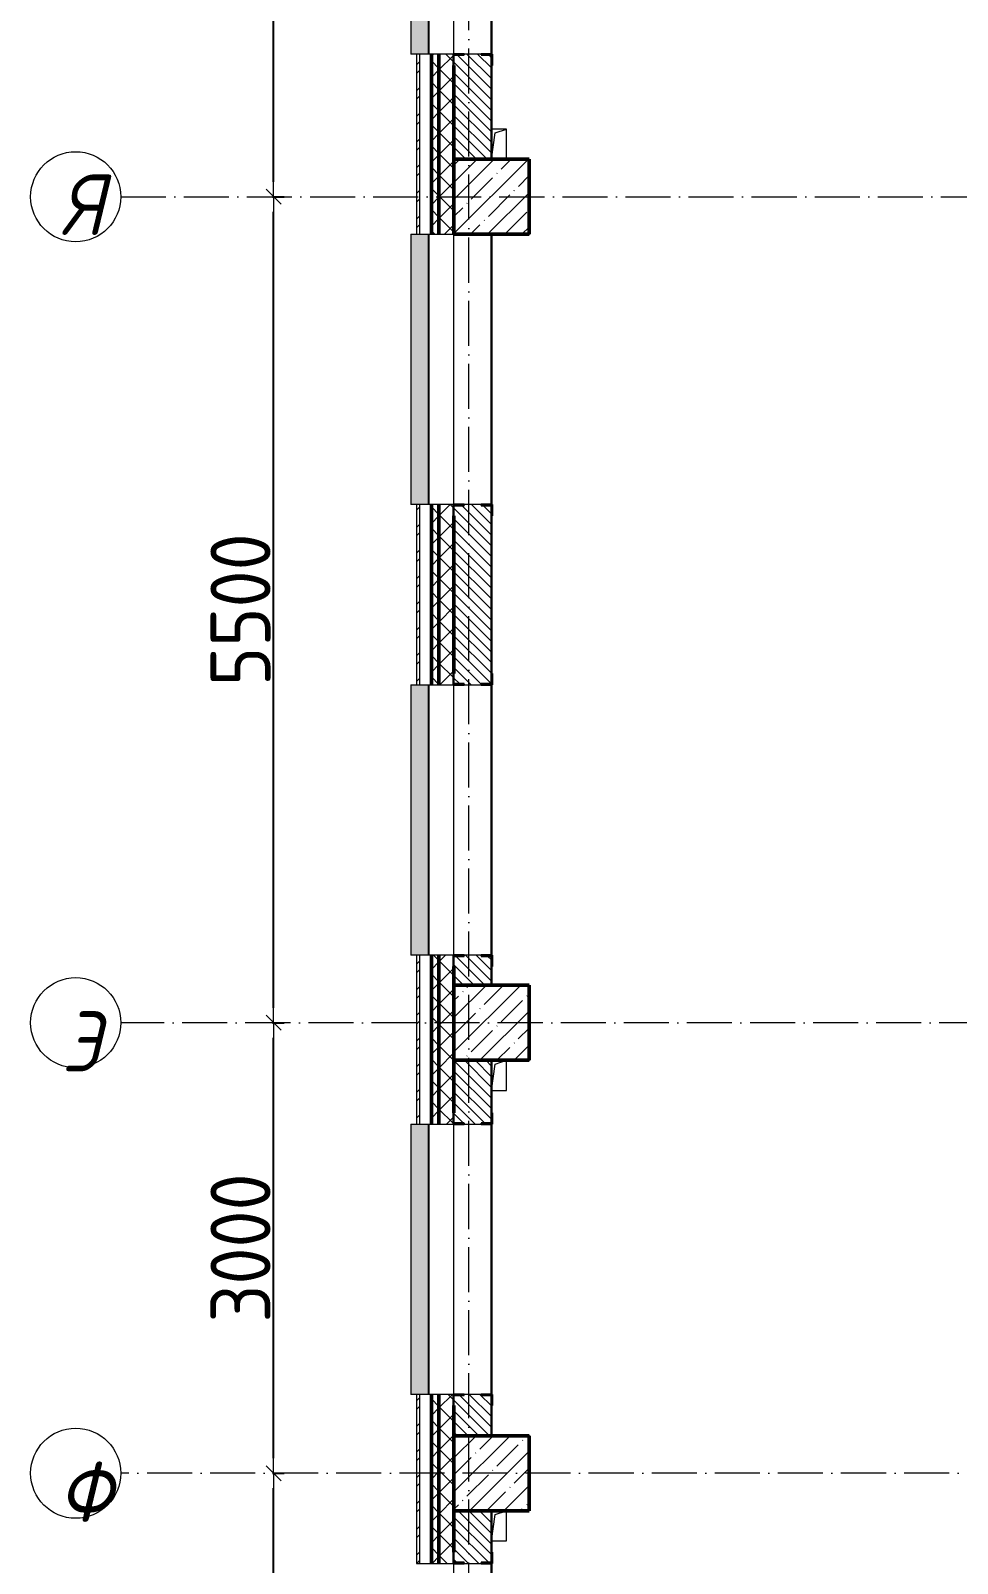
# Model space of a CAD drawing. Header units: millimetres. Extents: x -213536 to 1564669, y -45299 to 942238.
# Drawn here: x 544453 to 550623, y 321162 to 331368 of the extents above; entities that cross this region are included whole.
import ezdxf

# ---------------------------------------------------------------- set-up
doc = ezdxf.new("R2010")
doc.units = ezdxf.units.MM
doc.linetypes.add('50_200_ШТРИХ_1Т_ш5_п1_п1_', pattern=[700, 500, -100, 0, -100])
for name, color, linetype, lineweight in [('3) ЖБ 4м', 3, 'Continuous', 30), ('3.1) ЖБ окна 1.2 м', 102, 'Continuous', 30), ('A-____-____-DIMS', 7, 'Continuous', 9), ('A-GENM-____-MCUT', 7, 'Continuous', 25), ('A-GENM-____-OTLN', 7, 'Continuous', 9), ('A-GENM-____-OTLN-1', 7, 'Continuous', 25), ('A-GLAZ-____-OTLN', 7, 'Continuous', 9), ('A-WALL-____-MCUT-2', 7, 'Continuous', 50), ('A-WALL-____-MCUT-3', 7, 'Continuous', 9), ('A-WALL-____-OTLN', 7, 'Continuous', 9), ('A-WALL-____-PATT-1', 7, 'Continuous', 9), ('A-WALL-FNSH-MCUT-1', 7, 'Continuous', 9), ('S-COLS-____-MCUT', 7, 'Continuous', 50), ('S-COLS-____-OTLN', 7, 'Continuous', 9), ('S-GRID-____-IDEN', 7, 'Continuous', 9), ('S-GRID-____-OTLN-1', 7, '50_200_ШТРИХ_1Т_ш5_п1_п1_', 9)]:
    doc.layers.add(name, color=color, linetype=linetype, lineweight=lineweight)
doc.layers.add('A-GLAZ-____-OTLN-1', color=7, linetype='Continuous', lineweight=9, true_color=0xc0c0c0)
doc.styles.add('ISOCPEUR_I', font='isocpeui.ttf', dxfattribs={"width": 0.9, "height": 2.5})
doc.styles.add('СПДС', font='isocpeur.ttf', dxfattribs={"width": 0.9})
doc.dimstyles.new('Размера А3', dxfattribs={"dimtxt": 200, "dimasz": 100, "dimexe": 70, "dimexo": 100, "dimgap": 20, "dimtad": 1, "dimdec": 0, "dimrnd": 10, "dimzin": 0, "dimdsep": 46, "dimtxsty": 'СПДС', "dimblk": 'ARROWHEAD_6', "dimcen": 1, "dimclrd": 256, "dimclre": 256, "dimclrt": 256, "dimazin": 0, "dimtfac": 1, "dimtdec": 0, "dimtmove": 2, "dimatfit": 3, "dimfxl": 1, "dimtolj": 1, "dimtzin": 0, "dimarcsym": 0})
pattern_1 = [(135, (549721.475, 286281.11), (-35.35534, -35.35534), [])]
pattern_2 = [(45, (549721.47, 286281.11), (-70.71068, 70.71068), []), (135, (549721.47, 286281.11), (-70.71068, -70.71068), [])]

# ---------------------------------------------------------------- blocks, each defined once
blk = doc.blocks.new('BSC_Колонна _Прямоугольная - 500х500-V53-АР1_План отверстий 3 этажа в осях 1-64_А-ГГ')
at = {"layer": 'S-COLS-____-OTLN'}
h = blk.add_hatch(dxfattribs=at)
h.set_pattern_fill('FP_90', color=256, style=0, pattern_type=2)
h.set_pattern_definition([(45, (2200, -35481.04), (-114.04925, 114.04925), []), (45, (2314.05, -35481.04), (-114.04925, 114.04925), [201.613, -40.323, 3.353, -36.97])])
h.paths.add_polyline_path([(-250, -250), (250, -250), (250, 250), (-250, 250)], flags=0)
at = {"layer": 'S-COLS-____-MCUT'}
for p, q in [((250, 250), (-250, 250)), ((-250, 250), (-250, -250)), ((250, -250), (250, 250)), ((-250, -250), (250, -250))]:
    blk.add_line(p, q, dxfattribs=at)
blk = doc.blocks.new('BSC_Колонна _Прямоугольная - 500х500-V55-АР1_План отверстий 3 этажа в осях 1-64_А-ГГ')
at = {"layer": 'S-COLS-____-OTLN'}
h = blk.add_hatch(dxfattribs=at)
h.set_pattern_fill('FP_92', color=256, style=0, pattern_type=2)
h.set_pattern_definition([(45, (2200, -43981.04), (-114.04925, 114.04925), []), (45, (2314.05, -43981.04), (-114.04925, 114.04925), [201.613, -40.323, 3.353, -36.97])])
h.paths.add_polyline_path([(-250, -250), (250, -250), (250, 250), (-250, 250), (-250, -245)], flags=0)
at = {"layer": 'S-COLS-____-MCUT'}
for p, q in [((250, 250), (-250, 250)), ((-250, 250), (-250, -250)), ((250, -250), (250, 250)), ((-250, -250), (250, -250))]:
    blk.add_line(p, q, dxfattribs=at)
blk = doc.blocks.new('BSC_Колонна _Прямоугольная - 500х500-V120-АР1_План отверстий 3 этажа в осях 1-64_А-ГГ')
at = {"layer": 'S-COLS-____-OTLN'}
h = blk.add_hatch(dxfattribs=at)
h.set_pattern_fill('FP_143', color=256, style=0, pattern_type=2)
h.set_pattern_definition([(45, (2200, -38481.04), (-114.04925, 114.04925), []), (45, (2314.05, -38481.04), (-114.04925, 114.04925), [201.613, -40.323, 3.353, -36.97])])
h.paths.add_polyline_path([(-250, -250), (250, -250), (250, 250), (-250, 250), (-250, 94)], flags=0)
at = {"layer": 'S-COLS-____-MCUT'}
for p, q in [((250, 250), (-250, 250)), ((-250, 250), (-250, -250)), ((250, -250), (250, 250)), ((-250, -250), (250, -250))]:
    blk.add_line(p, q, dxfattribs=at)
blk = doc.blocks.new('Фахверк_СКБ_Уголок - 250_2700-27497298-АР1_План отверстий 3 этажа в осях 1-64_А-ГГ')
at = {"layer": 'A-GENM-____-MCUT'}
for p, q in [((200, 181), (125, 181)), ((125, 181), (125, 106)), ((125, 106), (131, 106)), ((131, 106), (131, 175)), ((131, 175), (200, 175)), ((200, 175), (200, 181)), ((131, -6), (125, -6)), ((125, -6), (125, -81)), ((125, -81), (200, -81)), ((131, -75), (131, -6)), ((200, -75), (131, -75)), ((200, -81), (200, -75))]:
    blk.add_line(p, q, dxfattribs=at)
blk = doc.blocks.new('AR_Отверстие прямоугольное _в плите_ - AR_Отверстие прямоугольное _в плите_-30510733-АР1_План отверстий 3 этажа в осях 1-64_А-ГГ')
at = {"layer": 'A-GENM-____-OTLN'}
for p, q in [((50, 100), (-50, 100)), ((-50, -100), (-25, 75)), ((-25, 75), (50, 100)), ((50, -100), (50, 100)), ((-50, -100), (50, -100))]:
    blk.add_line(p, q, dxfattribs=at)
blk = doc.blocks.new('AR_Отверстие прямоугольное _в плите_ - AR_Отверстие прямоугольное _в плите_-V174-АР1_План отверстий 3 этажа в осях 1-64_А-ГГ')
at = {"layer": 'A-GENM-____-OTLN'}
for p, q in [((-50, -100), (-25, 75)), ((-25, 75), (50, 100)), ((50, -100), (50, 100)), ((-50, -100), (50, -100))]:
    blk.add_line(p, q, dxfattribs=at)
blk = doc.blocks.new('AR_Отверстие прямоугольное _в плите_ - AR_Отверстие прямоугольное _в плите_-V185-АР1_План отверстий 3 этажа в осях 1-64_А-ГГ')
at = {"layer": 'A-GENM-____-OTLN'}
for p, q in [((50, 100), (-50, 100)), ((-50, -100), (-25, 75)), ((-25, 75), (50, 100)), ((50, -100), (50, 100))]:
    blk.add_line(p, q, dxfattribs=at)
blk = doc.blocks.new('Отлив_СКБ - Отлив витража_120_НВФ-V216-АР1_План отверстий 3 этажа в осях 1-64_А-ГГ')
at = {"layer": 'A-GLAZ-____-OTLN-1'}
for points in [[(0, 2), (1800, 2), (1800, 120), (0, 120), (0, 63)], [(0, 0), (1800, 0), (1800, 2), (0, 2)]]:
    blk.add_hatch(color=256, dxfattribs=at).paths.add_polyline_path(points, flags=0)
at = {"layer": 'A-GLAZ-____-OTLN'}
for p, q in [((0, 83), (0, 120)), ((1800, 120), (0, 120)), ((1800, 120), (1800, 83)), ((0, 2), (1800, 2)), ((1800, 0), (0, 0))]:
    blk.add_line(p, q, dxfattribs=at)
blk = doc.blocks.new('Ось сетки - Круг_Ø6_00__ISO-2_5_0_9K_-25732049-АР1_План отверстий 3 этажа в осях 1-64_А-ГГ')
at = {"layer": 'S-GRID-____-IDEN'}
blk.add_circle((0, 0), 3, dxfattribs=at)
blk = doc.blocks.new('ARROWHEAD_6')
at = {"color": 0, "linetype": 'Continuous'}
for p, q in [((0, 0), (-1, 0)), ((-0.5, -0.5), (0.5, 0.5))]:
    blk.add_line(p, q, dxfattribs=at)
blk = doc.blocks.new('*D5455')
at = {"layer": 'A-____-____-DIMS', "lineweight": -2, "transparency": 16777216}
for p, q in [((546064, 321762), (546140, 321762)), ((546070, 318862), (546070, 321662)), ((546064, 318762), (546140, 318762))]:
    blk.add_line(p, q, dxfattribs=at)
at = {"layer": 'Defpoints', "color": 0, "lineweight": 50, "transparency": 16777216}
for p in [(545964, 321762), (546070, 321762), (545964, 318762)]:
    blk.add_point(p, dxfattribs=at)
at = {"layer": 'A-____-____-DIMS', "lineweight": -2, "transparency": 16777216, "xscale": 100, "yscale": 100, "zscale": 100}
for p, rotation in [((546070, 321762), 90), ((546070, 318762), 270)]:
    blk.add_blockref('ARROWHEAD_6', p, dxfattribs=dict(at, rotation=rotation))
at = {"layer": 'A-____-____-DIMS', "transparency": 16777216, "insert": (545850, 320262), "char_height": 400, "attachment_point": 5, "rotation": 90, "style": 'СПДС'}
blk.add_mtext('\\A1;3000', dxfattribs=at)
blk = doc.blocks.new('*D5456')
at = {"layer": 'A-____-____-DIMS', "lineweight": -2, "transparency": 16777216}
for p, q in [((546064, 324762), (546140, 324762)), ((546070, 321862), (546070, 324662)), ((546064, 321762), (546140, 321762))]:
    blk.add_line(p, q, dxfattribs=at)
at = {"layer": 'Defpoints', "color": 0, "lineweight": 50, "transparency": 16777216}
for p in [(545964, 324762), (546070, 324762), (545964, 321762)]:
    blk.add_point(p, dxfattribs=at)
at = {"layer": 'A-____-____-DIMS', "lineweight": -2, "transparency": 16777216, "xscale": 100, "yscale": 100, "zscale": 100}
for p, rotation in [((546070, 324762), 90), ((546070, 321762), 270)]:
    blk.add_blockref('ARROWHEAD_6', p, dxfattribs=dict(at, rotation=rotation))
at = {"layer": 'A-____-____-DIMS', "transparency": 16777216, "insert": (545850, 323262), "char_height": 400, "attachment_point": 5, "rotation": 90, "style": 'СПДС'}
blk.add_mtext('\\A1;3000', dxfattribs=at)
blk = doc.blocks.new('*D5457')
at = {"layer": 'A-____-____-DIMS', "lineweight": -2, "transparency": 16777216}
for p, q in [((546064, 330262), (546140, 330262)), ((546070, 324862), (546070, 330162)), ((546064, 324762), (546140, 324762))]:
    blk.add_line(p, q, dxfattribs=at)
at = {"layer": 'Defpoints', "color": 0, "lineweight": 50, "transparency": 16777216}
for p in [(545964, 330262), (546070, 330262), (545964, 324762)]:
    blk.add_point(p, dxfattribs=at)
at = {"layer": 'A-____-____-DIMS', "lineweight": -2, "transparency": 16777216, "xscale": 100, "yscale": 100, "zscale": 100}
for p, rotation in [((546070, 330262), 90), ((546070, 324762), 270)]:
    blk.add_blockref('ARROWHEAD_6', p, dxfattribs=dict(at, rotation=rotation))
at = {"layer": 'A-____-____-DIMS', "transparency": 16777216, "insert": (545850, 327512), "char_height": 400, "attachment_point": 5, "rotation": 90, "style": 'СПДС'}
blk.add_mtext('\\A1;5500', dxfattribs=at)
blk = doc.blocks.new('*D5458')
at = {"layer": 'A-____-____-DIMS', "lineweight": -2, "transparency": 16777216}
for p, q in [((546064, 333912), (546140, 333912)), ((546070, 330362), (546070, 333812)), ((546064, 330262), (546140, 330262))]:
    blk.add_line(p, q, dxfattribs=at)
at = {"layer": 'Defpoints', "color": 0, "lineweight": 50, "transparency": 16777216}
for p in [(545964, 333912), (546070, 333912), (545964, 330262)]:
    blk.add_point(p, dxfattribs=at)
at = {"layer": 'A-____-____-DIMS', "lineweight": -2, "transparency": 16777216, "xscale": 100, "yscale": 100, "zscale": 100}
for p, rotation in [((546070, 333912), 90), ((546070, 330262), 270)]:
    blk.add_blockref('ARROWHEAD_6', p, dxfattribs=dict(at, rotation=rotation))
at = {"layer": 'A-____-____-DIMS', "transparency": 16777216, "insert": (545850, 332087), "char_height": 400, "attachment_point": 5, "rotation": 90, "style": 'СПДС'}
blk.add_mtext('\\A1;3650', dxfattribs=at)

msp = doc.modelspace()

# ---------------------------------------------------------------- hatches: boundary and pattern name
at = {"layer": 'A-WALL-____-PATT-1'}
h = msp.add_hatch(dxfattribs=at)
h.set_pattern_fill('FP_3', color=256, style=0, pattern_type=2)
h.set_pattern_definition([(45, (549721.47, 286281.11), (-85.5366, 85.5366), []), (45, (549778.5, 286281.11), (-85.5366, 85.5366), [])])
h.paths.add_polyline_path([(547041.5, 318342.2), (547041.5, 319362.2), (547021.5, 319362.2), (547021.5, 318342.2)], flags=0)
h.paths.add_polyline_path([(547021.5, 321162.2), (547041.5, 321162.2), (547041.5, 322287.2), (547021.5, 322287.2), (547021.5, 321416.4)], flags=0)
h.paths.add_polyline_path([(547041.5, 324087.2), (547041.5, 325212.2), (547021.5, 325212.2), (547021.5, 324087.2)], flags=0)
h.paths.add_polyline_path([(547041.5, 327012.2), (547041.5, 328212.2), (547021.5, 328212.2), (547021.5, 327012.2)], flags=0)
h.paths.add_polyline_path([(547041.5, 330012.2), (547041.5, 331212.2), (547021.5, 331212.2), (547021.5, 330012.2)], flags=0)
h.paths.add_polyline_path([(547041.5, 333012.2), (547041.5, 334262.2), (547021.5, 334262.2), (547021.5, 333012.2)], flags=0)
h = msp.add_hatch(dxfattribs=at)
h.set_pattern_fill('FP_1', color=256, style=0, pattern_type=2)
h.set_pattern_definition(pattern_2)
h.paths.add_polyline_path([(547171.5, 318512.2), (547171.5, 319362.2), (547121.5, 319362.2), (547121.5, 318512.2)], flags=0)
h.paths.add_polyline_path([(547121.5, 321162.2), (547171.5, 321162.2), (547171.5, 322287.2), (547121.5, 322287.2), (547121.5, 321416.4)], flags=0)
h.paths.add_polyline_path([(547171.5, 324087.2), (547171.5, 325212.2), (547121.5, 325212.2), (547121.5, 324087.2)], flags=0)
h.paths.add_polyline_path([(547121.5, 327012.2), (547171.5, 327012.2), (547171.5, 328212.2), (547121.5, 328212.2)], flags=0)
h.paths.add_polyline_path([(547171.5, 330012.2), (547171.5, 331212.2), (547121.5, 331212.2), (547121.5, 330012.2)], flags=0)
h.paths.add_polyline_path([(547171.5, 333012.2), (547171.5, 334162.2), (547121.5, 334162.2), (547121.5, 333012.2)], flags=0)
h = msp.add_hatch(dxfattribs=at)
h.set_pattern_fill('FP_1', color=256, style=0, pattern_type=2)
h.set_pattern_definition(pattern_2)
h.paths.add_polyline_path([(547271.5, 318512.2), (547271.5, 319287.2), (547265.5, 319287.2), (547265.5, 319362.2), (547171.5, 319362.2), (547171.5, 318512.2)], flags=0)
h.paths.add_polyline_path([(547171.5, 321162.2), (547265.5, 321162.2), (547265.5, 321237.2), (547271.5, 321237.2), (547271.5, 322212.2), (547265.5, 322212.2), (547265.5, 322287.2), (547171.5, 322287.2), (547171.5, 321416.4)], flags=0)
h.paths.add_polyline_path([(547171.5, 324087.2), (547265.5, 324087.2), (547265.5, 324162.2), (547271.5, 324162.2), (547271.5, 325137.2), (547265.5, 325137.2), (547265.5, 325212.2), (547171.5, 325212.2), (547171.5, 324093.2)], flags=0)
h.paths.add_polyline_path([(547171.5, 327012.2), (547265.5, 327012.2), (547265.5, 327087.2), (547271.5, 327087.2), (547271.5, 328137.2), (547265.5, 328137.2), (547265.5, 328212.2), (547171.5, 328212.2), (547171.5, 327018.2)], flags=0)
h.paths.add_polyline_path([(547171.5, 330012.2), (547271.5, 330012.2), (547271.5, 331137.2), (547265.5, 331137.2), (547265.5, 331212.2), (547171.5, 331212.2), (547171.5, 330016.7)], flags=0)
h.paths.add_polyline_path([(547171.5, 333012.2), (547265.5, 333012.2), (547265.5, 333087.2), (547271.5, 333087.2), (547271.5, 334112.2), (547171.5, 334112.2), (547171.5, 333456.8)], flags=0)
h = msp.add_hatch(dxfattribs=at)
h.set_pattern_fill('FP_6', color=256, style=0, pattern_type=2)
h.set_pattern_definition(pattern_1)
h.paths.add_polyline_path([(547521.5, 330512.2), (547521.5, 331206.2), (547452.5, 331206.2), (547452.5, 331212.2), (547340.5, 331212.2), (547340.5, 331206.2), (547271.5, 331206.2), (547271.5, 330512.2)], flags=0)
h.paths.add_polyline_path([(547452.5, 333012.2), (547452.5, 333018.2), (547521.5, 333018.2), (547521.5, 333512.2), (547271.5, 333512.2), (547271.5, 333018.2), (547340.5, 333018.2), (547340.5, 333012.2)], flags=0)
h = msp.add_hatch(dxfattribs=at)
h.set_pattern_fill('FP_6', color=256, style=0, pattern_type=2)
h.set_pattern_definition(pattern_1)
h.paths.add_polyline_path([(547465.5, 325012.2), (547521.5, 325012.2), (547521.5, 325206.2), (547452.5, 325206.2), (547452.5, 325212.2), (547340.5, 325212.2), (547340.5, 325206.2), (547271.5, 325206.2), (547271.5, 325012.2)], flags=0)
h.paths.add_polyline_path([(547340.5, 327012.2), (547452.5, 327012.2), (547452.5, 327018.2), (547521.5, 327018.2), (547521.5, 328206.2), (547452.5, 328206.2), (547452.5, 328212.2), (547340.5, 328212.2), (547340.5, 328206.2), (547271.5, 328206.2), (547271.5, 327018.2), (547340.5, 327018.2)], flags=0)
h = msp.add_hatch(dxfattribs=at)
h.set_pattern_fill('FP_6', color=256, style=0, pattern_type=2)
h.set_pattern_definition(pattern_1)
h.paths.add_polyline_path([(547271.8, 322012.2), (547521.5, 322012.2), (547521.5, 322281.2), (547452.5, 322281.2), (547452.5, 322287.2), (547340.5, 322287.2), (547340.5, 322281.2), (547271.5, 322281.2), (547271.5, 322012.2)], flags=0)
h.paths.add_polyline_path([(547452.5, 324087.2), (547452.5, 324093.2), (547521.5, 324093.2), (547521.5, 324511.8), (547271.5, 324511.8), (547271.5, 324093.2), (547340.5, 324093.2), (547340.5, 324087.2)], flags=0)
h = msp.add_hatch(dxfattribs=at)
h.set_pattern_fill('FP_6', color=256, style=0, pattern_type=2)
h.set_pattern_definition(pattern_1)
h.paths.add_polyline_path([(547271.5, 319012.2), (547521.5, 319012.2), (547521.5, 319356.2), (547452.5, 319356.2), (547452.5, 319362.2), (547340.5, 319362.2), (547340.5, 319356.2), (547271.5, 319356.2), (547271.5, 319106.2)], flags=0)
h.paths.add_polyline_path([(547452.5, 321162.2), (547452.5, 321168.2), (547521.5, 321168.2), (547521.5, 321512.2), (547271.5, 321512.2), (547271.5, 321168.2), (547340.5, 321168.2), (547340.5, 321162.2)], flags=0)

# ---------------------------------------------------------------- linework, layer by layer
at = {"layer": '3) ЖБ 4м'}
for points in [[(547521.5, 330012.2), (547771.5, 330012.2), (547771.5, 330512.2), (547521.5, 330512.2)], [(547521.5, 324511.8), (547771.5, 324511.8), (547771.5, 325011.8), (547521.5, 325011.8)], [(547521.5, 321512.2), (547771.5, 321512.2), (547771.5, 322012.2), (547521.5, 322012.2)]]:
    msp.add_lwpolyline(points, dxfattribs=at)
at = {"layer": '3.1) ЖБ окна 1.2 м'}
for points in [[(547521.5, 333506.2), (547521.5, 330512.2)], [(547521.5, 330012.2), (547521.5, 325011.8)], [(547521.5, 324512.2), (547521.5, 322012.2)], [(547521.5, 321512.2), (547521.5, 319012.2)]]:
    msp.add_lwpolyline(points, dxfattribs=at)
at = {"layer": 'A-WALL-____-MCUT-2'}
for p, q in [((547121.5, 330012.2), (547121.5, 331212.2)), ((547171.5, 330012.2), (547171.5, 331212.2)), ((547271.5, 331137.2), (547271.5, 330512.2)), ((547121.5, 327012.2), (547121.5, 328212.2)), ((547171.5, 327012.2), (547171.5, 328212.2)), ((547271.5, 328137.2), (547271.5, 327087.2)), ((547121.5, 324087.2), (547121.5, 325212.2)), ((547171.5, 324087.2), (547171.5, 325212.2)), ((547271.5, 325137.2), (547271.5, 325012.2)), ((547271.5, 324511.8), (547271.5, 324162.2)), ((547121.5, 321162.2), (547121.5, 322287.2)), ((547171.5, 321162.2), (547171.5, 322287.2)), ((547271.5, 322212.2), (547271.5, 322012.2)), ((547271.5, 321512.2), (547271.5, 321237.2))]:
    msp.add_line(p, q, dxfattribs=at)
at = {"layer": 'A-WALL-____-MCUT-3'}
for p, q in [((547265.5, 331212.2), (547041.5, 331212.2)), ((547041.5, 331212.2), (547041.5, 330012.2)), ((547452.5, 331212.2), (547340.5, 331212.2)), ((547521.5, 330512.2), (547521.5, 331137.2)), ((547041.5, 330012.2), (547271.5, 330012.2)), ((547265.5, 328212.2), (547041.5, 328212.2)), ((547041.5, 328212.2), (547041.5, 327012.2)), ((547452.5, 328212.2), (547340.5, 328212.2)), ((547521.5, 327087.2), (547521.5, 328137.2)), ((547041.5, 327012.2), (547265.5, 327012.2)), ((547340.5, 327012.2), (547452.5, 327012.2)), ((547265.5, 325212.2), (547041.5, 325212.2)), ((547041.5, 325212.2), (547041.5, 324087.2)), ((547452.5, 325212.2), (547340.5, 325212.2)), ((547521.5, 325012.2), (547521.5, 325137.2)), ((547521.5, 324511.8), (547271.5, 324511.8)), ((547521.5, 324162.2), (547521.5, 324511.8)), ((547041.5, 324087.2), (547265.5, 324087.2)), ((547340.5, 324087.2), (547452.5, 324087.2)), ((547265.5, 322287.2), (547041.5, 322287.2)), ((547041.5, 322287.2), (547041.5, 321162.2)), ((547452.5, 322287.2), (547340.5, 322287.2)), ((547521.5, 322012.2), (547521.5, 322212.2)), ((547521.5, 321237.2), (547521.5, 321512.2)), ((547041.5, 321162.2), (547265.5, 321162.2)), ((547340.5, 321162.2), (547452.5, 321162.2))]:
    msp.add_line(p, q, dxfattribs=at)
at = {"layer": 'A-WALL-____-OTLN'}
for p, q in [((547271.5, 331212.2), (547271.5, 333012.2)), ((547521.5, 333012.2), (547521.5, 331212.2)), ((547271.5, 328212.2), (547271.5, 330012.2)), ((547521.5, 330012.2), (547521.5, 328212.2)), ((547271.5, 325212.2), (547271.5, 327012.2)), ((547521.5, 327012.2), (547521.5, 325212.2)), ((547271.5, 322287.2), (547271.5, 324087.2)), ((547521.5, 324087.2), (547521.5, 322287.2)), ((547271.5, 319362.2), (547271.5, 321162.2)), ((547521.5, 321162.2), (547521.5, 319362.2))]:
    msp.add_line(p, q, dxfattribs=at)
at = {"layer": 'A-WALL-FNSH-MCUT-1'}
for p, q in [((547021.5, 331212.2), (547021.5, 330012.2)), ((547041.5, 331212.2), (547021.5, 331212.2)), ((547021.5, 330012.2), (547041.5, 330012.2)), ((547021.5, 328212.2), (547021.5, 327012.2)), ((547041.5, 328212.2), (547021.5, 328212.2)), ((547021.5, 327012.2), (547041.5, 327012.2)), ((547021.5, 325212.2), (547021.5, 324087.2)), ((547041.5, 325212.2), (547021.5, 325212.2)), ((547021.5, 324087.2), (547041.5, 324087.2)), ((547021.5, 322287.2), (547021.5, 321162.2)), ((547041.5, 322287.2), (547021.5, 322287.2)), ((547021.5, 321162.2), (547041.5, 321162.2))]:
    msp.add_line(p, q, dxfattribs=at)
at = {"layer": 'S-GRID-____-OTLN-1', "color": 251, "ltscale": 0.6, "true_color": 0x636466}
for p, q in [((547371.5, 281798.5), (547371.5, 336162.1)), ((545052.7, 330262.2), (576429.2, 330262.2)), ((576429.2, 324762.2), (545052.7, 324762.2)), ((556030, 321762.2), (545052.7, 321762.2))]:
    msp.add_line(p, q, dxfattribs=at)

# ---------------------------------------------------------------- block references
at = {"layer": 'A-GENM-____-OTLN'}
for name, p in [('AR_Отверстие прямоугольное _в плите_ - AR_Отверстие прямоугольное _в плите_-V185-АР1_План отверстий 3 этажа в осях 1-64_А-ГГ', (547571.5, 330612.2)), ('AR_Отверстие прямоугольное _в плите_ - AR_Отверстие прямоугольное _в плите_-30510733-АР1_План отверстий 3 этажа в осях 1-64_А-ГГ', (547571.5, 324411.8)), ('AR_Отверстие прямоугольное _в плите_ - AR_Отверстие прямоугольное _в плите_-V174-АР1_План отверстий 3 этажа в осях 1-64_А-ГГ', (547571.5, 321412.2))]:
    msp.add_blockref(name, p, dxfattribs=at)
at = {"layer": 'A-GENM-____-OTLN-1'}
for p, rotation in [((547346.5, 331337.2), 269.9999999999999), ((547346.5, 328337.2), 269.9999999999999), ((547446.5, 326887.2), 89.99999999999991), ((547346.5, 325337.2), 269.9999999999999), ((547446.5, 323962.2), 89.99999999999991), ((547346.5, 322412.2), 269.9999999999999), ((547446.5, 321037.2), 89.99999999999991)]:
    msp.add_blockref('Фахверк_СКБ_Уголок - 250_2700-27497298-АР1_План отверстий 3 этажа в осях 1-64_А-ГГ', p, dxfattribs=dict(at, rotation=rotation))
at = {"layer": 'A-GLAZ-____-OTLN', "rotation": 90}
for p in [(547104.5, 331212.2), (547104.5, 328212.2), (547104.5, 325212.2), (547104.5, 322287.2)]:
    msp.add_blockref('Отлив_СКБ - Отлив витража_120_НВФ-V216-АР1_План отверстий 3 этажа в осях 1-64_А-ГГ', p, dxfattribs=at)
at = {"layer": 'S-COLS-____-OTLN'}
for name, p in [('BSC_Колонна _Прямоугольная - 500х500-V55-АР1_План отверстий 3 этажа в осях 1-64_А-ГГ', (547521.5, 330262.2)), ('BSC_Колонна _Прямоугольная - 500х500-V120-АР1_План отверстий 3 этажа в осях 1-64_А-ГГ', (547521.5, 324762.2)), ('BSC_Колонна _Прямоугольная - 500х500-V53-АР1_План отверстий 3 этажа в осях 1-64_А-ГГ', (547521.5, 321762.2))]:
    msp.add_blockref(name, p, dxfattribs=at)
at = {"layer": 'S-GRID-____-IDEN', "xscale": 99.99999999999993, "yscale": 99.99999999999993, "zscale": 99.99999999999993}
for p, rotation in [((544752.7, 330262.2), 269.9999999999995), ((544752.7, 324762.2), 89.99999999999982), ((544752.7, 321762.2), 89.9999999999998)]:
    msp.add_blockref('Ось сетки - Круг_Ø6_00__ISO-2_5_0_9K_-25732049-АР1_План отверстий 3 этажа в осях 1-64_А-ГГ', p, dxfattribs=dict(at, rotation=rotation))

# ---------------------------------------------------------------- texts
at = {"layer": 'S-GRID-____-IDEN', "char_height": 400, "attachment_point": 1, "style": 'ISOCPEUR_I'}
for s, insert, width in [('\\fISOCPEUR|b0|i1|c204|p34|;\\W.9;Я', (544654.7, 330408.8), 223.671), ('\\fISOCPEUR|b0|i1|c204|p34|;\\W.9;Э', (544659.9, 324838.2), 223.671), ('\\fISOCPEUR|b0|i1|c204|p34|;\\W.9;Ф', (544636, 321838.2), 281.392)]:
    msp.add_mtext(s, dxfattribs=dict(at, insert=insert, width=width))

# ---------------------------------------------------------------- dimensions: what is measured, and where the dimension line sits
at = {"layer": 'A-____-____-DIMS'}
for base, p1, p2, picture, middle in [((546070.1, 333912.2), (545964, 330262.2), (545964, 333912.2), '*D5458', (545850.1, 332087.2)), ((546070.1, 330262.2), (545964, 324762.2), (545964, 330262.2), '*D5457', (545850.1, 327512.2)), ((546070.1, 324762.2), (545964, 321762.2), (545964, 324762.2), '*D5456', (545850.1, 323262.2)), ((546070.1, 321762.2), (545964, 318762.2), (545964, 321762.2), '*D5455', (545850.1, 320262.2))]:
    dim = msp.add_linear_dim(base=base, p1=p1, p2=p2, angle=90, dimstyle='Размера А3', override={"dimtxt": 400}, dxfattribs=at)
    dim.commit()
    dim.dimension.update_dxf_attribs({"geometry": picture, "text_midpoint": middle})

doc.saveas('drawing.dxf')
